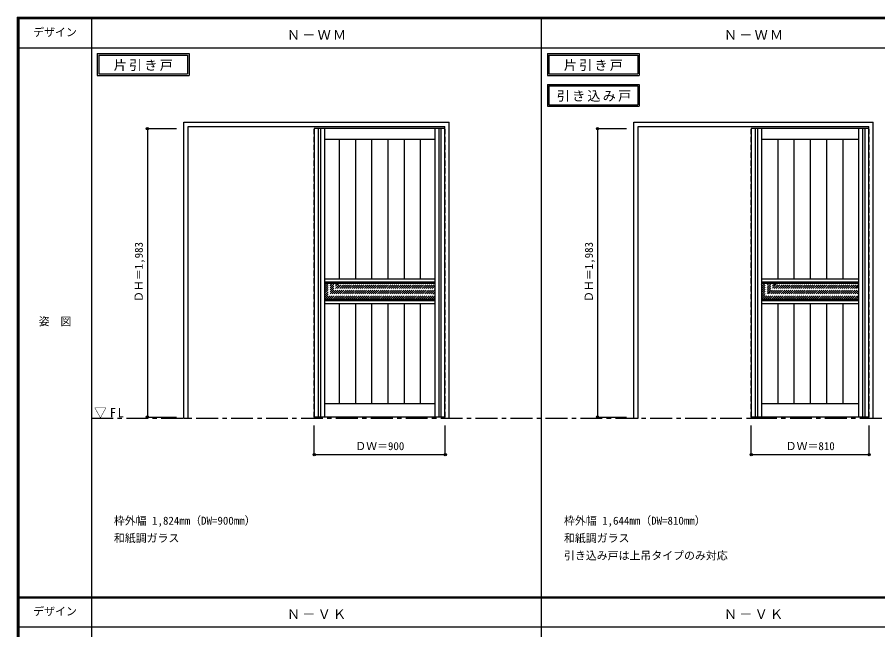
# Model space of a CAD drawing. Units: millimetres, scale not verified. Extents: x -6000 to 5700, y -4307 to 4260.
# Drawn here: x -6000 to -87, y -36 to 4175 of the extents above; entities that cross this region are included whole.
import ezdxf
from ezdxf.enums import TextEntityAlignment as Align

# ---------------------------------------------------------------- set-up
doc = ezdxf.new("R2010")
doc.units = ezdxf.units.MM
doc.header["$LTSCALE"] = 30
doc.header["$PDMODE"] = 32
doc.header["$PDSIZE"] = 15
doc.linetypes.add('CHAIN1', pattern=[8, 5, -1, 1, -1])
doc.linetypes.add('DASHED1', pattern=[1.8, 1.2, -0.6])
for name, color, linetype in [('0-1_通り芯', 4, 'CHAIN1'), ('0-2_扉', 4, 'DASHED1'), ('0-3_仕上げ', 3, 'Continuous'), ('0-4_枠', 3, 'Continuous'), ('0-A_文字', 7, 'Continuous'), ('0-B_寸法', 7, 'Continuous'), ('0-C_ハッチ', 4, 'DASHED1'), ('F-1_枠', 6, 'Continuous'), ('F-A_文字', 7, 'Continuous')]:
    doc.layers.add(name, color=color, linetype=linetype)
doc.styles.add('ＭＳ ゴシック', font='')
doc.styles.get('ＭＳ ゴシック').set_extended_font_data('MS Gothic')

msp = doc.modelspace()

# ---------------------------------------------------------------- linework, layer by layer
at = {"layer": '0-1_通り芯', "color": 7}
msp.add_line((-5490, 1418), (3233.5, 1418), dxfattribs=at)
at = {"layer": '0-2_扉'}
for p, q in [((-3958.75, 3409.5), (-3958.75, 3405.5)), ((-3061.75, 3409.5), (-3058.75, 3409.5)), ((-3058.75, 1426.5), (-3058.75, 3409.5)), ((-956.25, 3409.5), (-956.25, 3405.5)), ((-149.25, 3409.5), (-146.25, 3409.5)), ((-3061.75, 1426.5), (-3058.75, 1426.5))]:
    msp.add_line(p, q, dxfattribs=at)
at = {"layer": '0-2_扉', "color": 3, "linetype": 'Continuous'}
for p, q in [((-3061.75, 3409.5), (-3958.75, 3409.5)), ((-3958.75, 3409.5), (-3958.75, 1426.5)), ((-956.25, 3409.5), (-956.25, 1426.5)), ((-149.25, 3409.5), (-956.25, 3409.5)), ((-3061.75, 1426.5), (-3958.75, 1426.5)), ((-149.25, 1426.5), (-956.25, 1426.5))]:
    msp.add_line(p, q, dxfattribs=at)
at = {"layer": '0-2_扉'}
msp.add_lwpolyline([(-149.25, 1426.5), (-146.25, 1426.5), (-146.25, 3409.5)], dxfattribs=at)
at = {"layer": '0-3_仕上げ'}
for p, q in [((-3931.25, 3409.5), (-3931.25, 1426.5)), ((-3916.25, 3409.5), (-3916.25, 1426.5)), ((-3101.25, 1426.5), (-3101.25, 3409.5)), ((-3086.25, 1426.5), (-3086.25, 3409.5)), ((-928.75, 3409.5), (-928.75, 1426.5)), ((-913.75, 3409.5), (-913.75, 1426.5)), ((-188.75, 1426.5), (-188.75, 3409.5)), ((-173.75, 1426.5), (-173.75, 3409.5)), ((-3788, 3333.5), (-3788, 2374.5)), ((-3676.3, 3333.5), (-3676.3, 2374.5)), ((-3564.6, 3333.5), (-3564.6, 2374.5)), ((-3452.9, 3333.5), (-3452.9, 2374.5)), ((-3341.2, 3333.5), (-3341.2, 2374.5)), ((-3229.5, 2374.5), (-3229.5, 3333.5)), ((-774.65, 3333.5), (-774.65, 2374.5)), ((-662.95, 3333.5), (-662.95, 2374.5)), ((-551.25, 3333.5), (-551.25, 2374.5)), ((-439.55, 3333.5), (-439.55, 2374.5)), ((-327.85, 3333.5), (-327.85, 2374.5)), ((-3128.75, 2353.5), (-3888.75, 2353.5)), ((-216.25, 2353.5), (-886.25, 2353.5)), ((-3128.75, 2225.5), (-3888.75, 2225.5)), ((-3788, 2204.5), (-3788, 1518.5)), ((-3676.3, 2204.5), (-3676.3, 1518.5)), ((-3564.6, 2204.5), (-3564.6, 1518.5)), ((-3452.9, 2204.5), (-3452.9, 1518.5)), ((-3341.2, 2204.5), (-3341.2, 1518.5)), ((-3229.5, 1518.5), (-3229.5, 2204.5)), ((-216.25, 2225.5), (-886.25, 2225.5)), ((-774.65, 2204.5), (-774.65, 1518.5)), ((-662.95, 2204.5), (-662.95, 1518.5)), ((-551.25, 2204.5), (-551.25, 1518.5)), ((-439.55, 2204.5), (-439.55, 1518.5)), ((-327.85, 2204.5), (-327.85, 1518.5))]:
    msp.add_line(p, q, dxfattribs=at)
at = {"layer": '0-3_仕上げ', "color": 7}
for p, q in [((-3888.75, 3409.5), (-3888.75, 1426.5)), ((-3128.75, 1426.5), (-3128.75, 3409.5)), ((-886.25, 3409.5), (-886.25, 1426.5)), ((-216.25, 1426.5), (-216.25, 3409.5)), ((-3128.75, 3333.5), (-3888.75, 3333.5)), ((-216.25, 3333.5), (-886.25, 3333.5)), ((-3128.75, 2374.5), (-3888.75, 2374.5)), ((-216.25, 2374.5), (-886.25, 2374.5)), ((-3128.75, 2344.5), (-3888.75, 2344.5)), ((-216.25, 2344.5), (-886.25, 2344.5)), ((-3128.75, 2234.5), (-3888.75, 2234.5)), ((-3128.75, 2204.5), (-3888.75, 2204.5)), ((-216.25, 2234.5), (-886.25, 2234.5)), ((-216.25, 2204.5), (-886.25, 2204.5)), ((-3128.75, 1518.5), (-3888.75, 1518.5)), ((-216.25, 1518.5), (-886.25, 1518.5))]:
    msp.add_line(p, q, dxfattribs=at)
at = {"layer": '0-4_枠'}
for p, q in [((-4855.75, 1418), (-4855.75, 3453)), ((-4855.75, 3453), (-3031.75, 3453)), ((-3031.75, 1418), (-3031.75, 3453)), ((-1763.25, 1418), (-1763.25, 3453)), ((-1763.25, 3453), (-119.25, 3453)), ((-119.25, 1418), (-119.25, 3453)), ((-4825.75, 3423), (-3061.75, 3423)), ((-4825.75, 1418), (-4825.75, 3423)), ((-3061.75, 1418), (-3061.75, 3423)), ((-1733.25, 3423), (-149.25, 3423)), ((-1733.25, 1418), (-1733.25, 3423)), ((-149.25, 1418), (-149.25, 3423)), ((-3958.75, 1426.5), (-3958.75, 1418)), ((-3928.75, 1426.5), (-3928.75, 1418)), ((-956.25, 1426.5), (-956.25, 1418)), ((-926.25, 1426.5), (-926.25, 1418)), ((-4855.75, 1418), (-4825.75, 1418)), ((-3958.75, 1418), (-3928.75, 1418)), ((-3061.75, 1418), (-3031.75, 1418)), ((-1763.25, 1418), (-1733.25, 1418)), ((-956.25, 1418), (-926.25, 1418)), ((-149.25, 1418), (-119.25, 1418))]:
    msp.add_line(p, q, dxfattribs=at)
at = {"layer": '0-4_枠', "color": 4, "linetype": 'DASHED1'}
for p, q in [((-3958.75, 1426.5), (-3958.75, 3423)), ((-3928.75, 1426.5), (-3928.75, 3423)), ((-956.25, 1426.5), (-956.25, 3423)), ((-926.25, 1426.5), (-926.25, 3423))]:
    msp.add_line(p, q, dxfattribs=at)
at = {"layer": '0-A_文字'}
for p, q in [((-5450, 3925), (-5450, 3775)), ((-5440, 3915), (-5440, 3785)), ((-5440, 3915), (-4828.97, 3915)), ((-4828.97, 3915), (-4828.97, 3785)), ((-2357.5, 3925), (-2357.5, 3775)), ((-2347.5, 3915), (-2347.5, 3785)), ((-2347.5, 3915), (-1736.47, 3915)), ((-1736.47, 3915), (-1736.47, 3785)), ((-5440, 3785), (-4828.97, 3785)), ((-2347.5, 3785), (-1736.47, 3785)), ((-5450, 3775), (-4818.97, 3775)), ((-2357.5, 3775), (-1726.47, 3775)), ((-2357.5, 3713.53), (-2357.5, 3563.53)), ((-2347.5, 3703.53), (-2347.5, 3573.53)), ((-2347.5, 3703.53), (-1736.47, 3703.53)), ((-1736.47, 3703.53), (-1736.47, 3573.53)), ((-2357.5, 3563.53), (-1726.47, 3563.53)), ((-2347.5, 3573.53), (-1736.47, 3573.53))]:
    msp.add_line(p, q, dxfattribs=at)
for points in [[(-5450, 3925), (-4818.97, 3925), (-4818.97, 3775)], [(-2357.5, 3925), (-1726.47, 3925), (-1726.47, 3775)], [(-2357.5, 3713.53), (-1726.47, 3713.53), (-1726.47, 3563.53)]]:
    msp.add_lwpolyline(points, dxfattribs=at)
at = {"layer": '0-B_寸法', "color": 4}
for p, q in [((-5105.75, 3409.5), (-5105.75, 1426.5)), ((-5105.75, 3409.5), (-4905.75, 3409.5)), ((-2013.25, 3409.5), (-2013.25, 1426.5)), ((-2013.25, 3409.5), (-1813.25, 3409.5)), ((-5105.75, 1426.5), (-4905.75, 1426.5)), ((-2013.25, 1426.5), (-1813.25, 1426.5)), ((-3958.75, 1168), (-3958.75, 1368)), ((-3058.75, 1168), (-3058.75, 1368)), ((-956.25, 1168), (-956.25, 1368)), ((-146.25, 1168), (-146.25, 1368)), ((-3058.75, 1168), (-3958.75, 1168)), ((-146.25, 1168), (-956.25, 1168))]:
    msp.add_line(p, q, dxfattribs=at)
at = {"layer": '0-B_寸法'}
for p in [(-5105.75, 3409.5), (-2013.25, 3409.5), (-5105.75, 1426.5), (-2013.25, 1426.5), (-3958.75, 1168), (-3058.75, 1168), (-956.25, 1168), (-146.25, 1168)]:
    msp.add_point(p, dxfattribs=at)
at = {"layer": '0-C_ハッチ'}
for p, q in [((-3888.75, 2234.77), (-3779.02, 2344.5)), ((-3888.75, 2248.91), (-3793.16, 2344.5)), ((-3888.75, 2263.05), (-3807.3, 2344.5)), ((-3888.75, 2277.2), (-3821.45, 2344.5)), ((-3888.75, 2291.34), (-3835.59, 2344.5)), ((-3888.75, 2305.48), (-3849.73, 2344.5)), ((-3888.75, 2319.62), (-3863.87, 2344.5)), ((-3888.75, 2333.76), (-3878.01, 2344.5)), ((-3874.88, 2234.5), (-3764.88, 2344.5)), ((-3860.73, 2234.5), (-3750.73, 2344.5)), ((-3846.59, 2234.5), (-3736.59, 2344.5)), ((-3832.45, 2234.5), (-3722.45, 2344.5)), ((-3818.31, 2234.5), (-3708.31, 2344.5)), ((-3804.17, 2234.5), (-3694.17, 2344.5)), ((-3790.02, 2234.5), (-3680.02, 2344.5)), ((-3775.88, 2234.5), (-3665.88, 2344.5)), ((-3761.74, 2234.5), (-3651.74, 2344.5)), ((-3747.6, 2234.5), (-3637.6, 2344.5)), ((-3733.46, 2234.5), (-3623.46, 2344.5)), ((-3719.31, 2234.5), (-3609.31, 2344.5)), ((-3705.17, 2234.5), (-3595.17, 2344.5)), ((-3691.03, 2234.5), (-3581.03, 2344.5)), ((-3676.89, 2234.5), (-3566.89, 2344.5)), ((-3662.74, 2234.5), (-3552.74, 2344.5)), ((-3648.6, 2234.5), (-3538.6, 2344.5)), ((-3634.46, 2234.5), (-3524.46, 2344.5)), ((-3620.32, 2234.5), (-3510.32, 2344.5)), ((-3606.18, 2234.5), (-3496.18, 2344.5)), ((-3592.03, 2234.5), (-3482.03, 2344.5)), ((-3577.89, 2234.5), (-3467.89, 2344.5)), ((-3563.75, 2234.5), (-3453.75, 2344.5)), ((-3549.61, 2234.5), (-3439.61, 2344.5)), ((-3535.47, 2234.5), (-3425.47, 2344.5)), ((-3521.32, 2234.5), (-3411.32, 2344.5)), ((-3507.18, 2234.5), (-3397.18, 2344.5)), ((-3493.04, 2234.5), (-3383.04, 2344.5)), ((-3478.9, 2234.5), (-3368.9, 2344.5)), ((-3464.76, 2234.5), (-3354.76, 2344.5)), ((-3450.61, 2234.5), (-3340.61, 2344.5)), ((-3436.47, 2234.5), (-3326.47, 2344.5)), ((-3422.33, 2234.5), (-3312.33, 2344.5)), ((-3408.19, 2234.5), (-3298.19, 2344.5)), ((-3394.04, 2234.5), (-3284.04, 2344.5)), ((-3379.9, 2234.5), (-3269.9, 2344.5)), ((-3365.76, 2234.5), (-3255.76, 2344.5)), ((-3351.62, 2234.5), (-3241.62, 2344.5)), ((-3337.48, 2234.5), (-3227.48, 2344.5)), ((-3323.33, 2234.5), (-3213.33, 2344.5)), ((-3309.19, 2234.5), (-3199.19, 2344.5)), ((-3295.05, 2234.5), (-3185.05, 2344.5)), ((-3280.91, 2234.5), (-3170.91, 2344.5)), ((-3266.77, 2234.5), (-3156.77, 2344.5)), ((-3252.62, 2234.5), (-3142.62, 2344.5)), ((-3238.48, 2234.5), (-3128.75, 2344.23)), ((-3224.34, 2234.5), (-3128.75, 2330.09)), ((-3210.2, 2234.5), (-3128.75, 2315.95)), ((-886.25, 2237.34), (-779.09, 2344.5)), ((-886.25, 2251.48), (-793.23, 2344.5)), ((-886.25, 2265.63), (-807.38, 2344.5)), ((-886.25, 2279.77), (-821.52, 2344.5)), ((-886.25, 2293.91), (-835.66, 2344.5)), ((-886.25, 2308.05), (-849.8, 2344.5)), ((-886.25, 2322.2), (-863.95, 2344.5)), ((-886.25, 2336.34), (-878.09, 2344.5)), ((-874.95, 2234.5), (-764.95, 2344.5)), ((-860.81, 2234.5), (-750.81, 2344.5)), ((-846.67, 2234.5), (-736.67, 2344.5)), ((-832.52, 2234.5), (-722.52, 2344.5)), ((-818.38, 2234.5), (-708.38, 2344.5)), ((-804.24, 2234.5), (-694.24, 2344.5)), ((-790.1, 2234.5), (-680.1, 2344.5)), ((-775.96, 2234.5), (-665.96, 2344.5)), ((-761.81, 2234.5), (-651.81, 2344.5)), ((-747.67, 2234.5), (-637.67, 2344.5)), ((-733.53, 2234.5), (-623.53, 2344.5)), ((-719.39, 2234.5), (-609.39, 2344.5)), ((-705.24, 2234.5), (-595.24, 2344.5)), ((-691.1, 2234.5), (-581.1, 2344.5)), ((-676.96, 2234.5), (-566.96, 2344.5)), ((-662.82, 2234.5), (-552.82, 2344.5)), ((-648.68, 2234.5), (-538.68, 2344.5)), ((-634.53, 2234.5), (-524.53, 2344.5)), ((-620.39, 2234.5), (-510.39, 2344.5)), ((-606.25, 2234.5), (-496.25, 2344.5)), ((-592.11, 2234.5), (-482.11, 2344.5)), ((-577.97, 2234.5), (-467.97, 2344.5)), ((-563.82, 2234.5), (-453.82, 2344.5)), ((-549.68, 2234.5), (-439.68, 2344.5)), ((-535.54, 2234.5), (-425.54, 2344.5)), ((-521.4, 2234.5), (-411.4, 2344.5)), ((-507.26, 2234.5), (-397.26, 2344.5)), ((-493.11, 2234.5), (-383.11, 2344.5)), ((-478.97, 2234.5), (-368.97, 2344.5)), ((-464.83, 2234.5), (-354.83, 2344.5)), ((-450.69, 2234.5), (-340.69, 2344.5)), ((-436.54, 2234.5), (-326.54, 2344.5)), ((-422.4, 2234.5), (-312.4, 2344.5)), ((-408.26, 2234.5), (-298.26, 2344.5)), ((-394.12, 2234.5), (-284.12, 2344.5)), ((-379.98, 2234.5), (-269.98, 2344.5)), ((-365.83, 2234.5), (-255.83, 2344.5)), ((-351.69, 2234.5), (-241.69, 2344.5)), ((-337.55, 2234.5), (-227.55, 2344.5)), ((-323.41, 2234.5), (-216.25, 2341.66)), ((-309.27, 2234.5), (-216.25, 2327.52)), ((-295.12, 2234.5), (-216.25, 2313.37)), ((-3196.05, 2234.5), (-3128.75, 2301.8)), ((-3181.91, 2234.5), (-3128.75, 2287.66)), ((-3167.77, 2234.5), (-3128.75, 2273.52)), ((-3153.63, 2234.5), (-3128.75, 2259.38)), ((-280.98, 2234.5), (-216.25, 2299.23)), ((-266.84, 2234.5), (-216.25, 2285.09)), ((-252.7, 2234.5), (-216.25, 2270.95)), ((-238.55, 2234.5), (-216.25, 2256.8)), ((-3139.49, 2234.5), (-3128.75, 2245.24)), ((-224.41, 2234.5), (-216.25, 2242.66))]:
    msp.add_line(p, q, dxfattribs=at)
at = {"layer": 'F-1_枠'}
for p, q in [((-6000, 4175), (5700, 4175)), ((-6000, 4175), (-6000, -4205)), ((-6000, 4170), (5700, 4170)), ((-6000, 4165), (5700, 4165)), ((-5995, 4175), (-5995, -4205)), ((-5990, 4175), (-5990, -4205)), ((-5490, 4175), (-5490, -3790)), ((-2397.5, -3790), (-2397.5, 4175)), ((-6000, 3965), (5700, 3965)), ((-6000, 190.5), (5700, 190.5)), ((-6000, 187.5), (5700, 187.5)), ((-6000, 184.5), (5700, 184.5)), ((-6000, -15.5), (5700, -15.5))]:
    msp.add_line(p, q, dxfattribs=at)

# ---------------------------------------------------------------- texts
at = {"layer": '0-A_文字', "style": 'ＭＳ ゴシック'}
for s, p in [('枠外幅 1,824mm（DW=900mm）', (-5335.75, 670.5)), ('枠外幅 1,644mm（DW=810mm）', (-2243.25, 670.5)), ('和紙調ガラス', (-5335.75, 550.5)), ('和紙調ガラス', (-2243.25, 550.5)), ('引き込み戸は上吊タイプのみ対応', (-2243.25, 430.5))]:
    msp.add_text(s, height=54.99, dxfattribs=at).set_placement(p, align=Align.BOTTOM_LEFT)
at = {"layer": '0-A_文字', "char_height": 65.98, "attachment_point": 7, "style": 'ＭＳ ゴシック'}
for s, insert in [('\\T1.17;Ｎ－ＷＭ', (-4146.25, 4020)), ('\\T1.17;Ｎ－ＷＭ', (-1143.75, 4020)), ('\\T1.17;片引き戸', (-5336.98, 3805)), ('\\T1.17;片引き戸', (-2244.48, 3805)), ('\\T1.17;引き込み戸', (-2292.84, 3593.53)), ('\\T1.26;\\W0.95;▽FL', (-5471.25, 1418)), ('\\T1.17;Ｎ－ＶＫ', (-4146.25, 39.5)), ('\\T1.17;Ｎ－ＶＫ', (-1143.75, 39.5))]:
    msp.add_mtext(s, dxfattribs=dict(at, insert=insert))
at = {"layer": '0-B_寸法', "style": 'ＭＳ ゴシック'}
for p in [(-5120.75, 2217.75), (-2028.25, 2217.75)]:
    msp.add_text('ＤＨ＝1,983', height=54.99, rotation=90, dxfattribs=at).set_placement(p, align=Align.BOTTOM_LEFT)
for s, p in [('ＤＷ＝900', (-3677.5, 1183)), ('ＤＷ＝810', (-720, 1183))]:
    msp.add_text(s, height=54.99, dxfattribs=at).set_placement(p, align=Align.BOTTOM_LEFT)
at = {"layer": 'F-A_文字', "style": 'ＭＳ ゴシック'}
for s, p in [('デザイン', (-5890, 4027.5)), ('姿\u3000図', (-5852.5, 2040.25)), ('デザイン', (-5890, 47))]:
    msp.add_text(s, height=54.99, dxfattribs=at).set_placement(p, align=Align.BOTTOM_LEFT)

doc.saveas('drawing.dxf')
